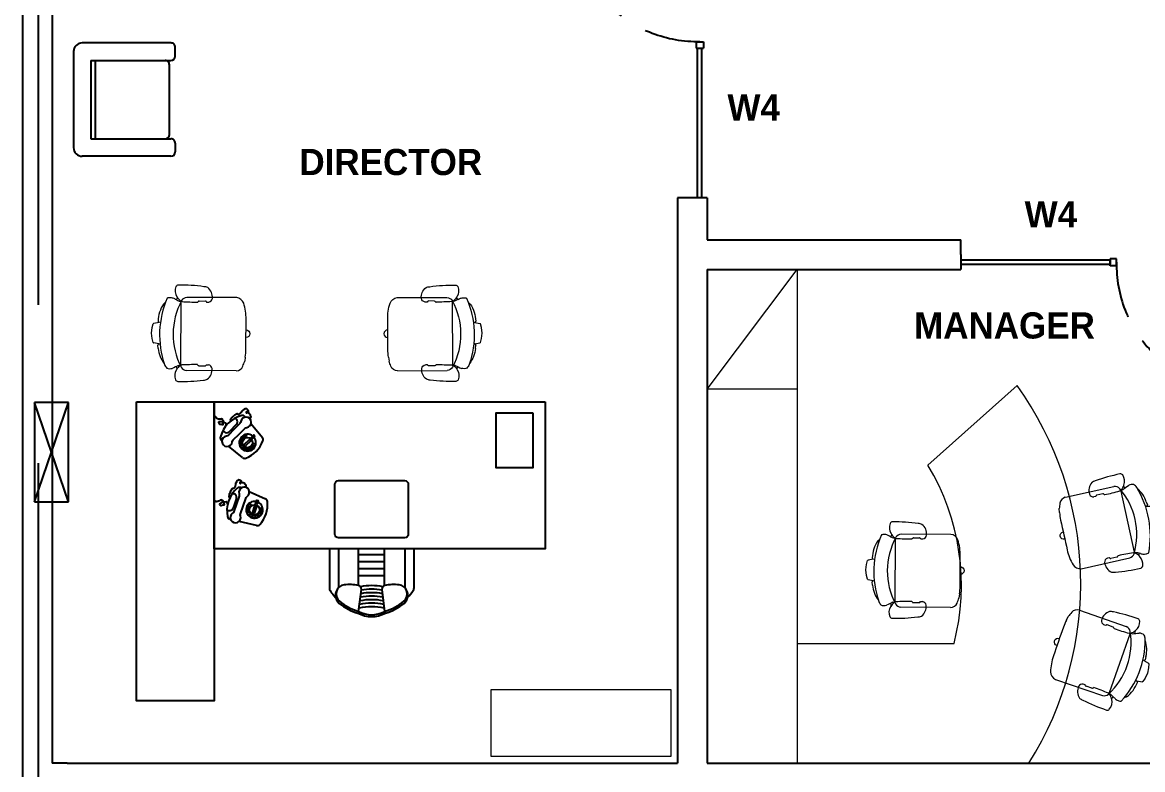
# Model space of a CAD drawing. Header units: inches. Extents: x 482566 to 494966, y -26460 to -22226.
# Drawn here: x 484497.2 to 484834.4, y -24208.5 to -23983.7 of the extents above; entities that cross this region are included whole.
import ezdxf

# ---------------------------------------------------------------- set-up
doc = ezdxf.new("R2010")
doc.units = ezdxf.units.IN
doc.header["$LTSCALE"] = 15
doc.header["$MEASUREMENT"] = 0
for name, pattern in [('DASHED', [0.75, 0.5, -0.25]), ('HIDDEN2', [0.1875, 0.125, -0.0625]), ('TRATTEGGIATA2', [9.525, 6.35, -3.175])]:
    doc.linetypes.add(name, pattern=pattern)
doc.layers.add('A-furniture', color=50, linetype='Continuous', lineweight=9)
doc.layers.add('I-ANNO-TEXT', color=7, linetype='Continuous', lineweight=18)
for name, color, linetype in [('furniture', 4, 'Continuous'), ('GLAZING', 4, 'Continuous'), ('I-FURN', 4, 'Continuous'), ('I-WALL-IN', 3, 'Continuous'), ('SUI GAS LINE', 30, 'TRATTEGGIATA2')]:
    doc.layers.add(name, color=color, linetype=linetype)
doc.styles.add('MICRO', font='')
doc.styles.get('MICRO').set_extended_font_data('MicrogrammaSSi', bold=True)

# ---------------------------------------------------------------- blocks, each defined once
blk = doc.blocks.new('A$C6A0E07C9')
at = {"layer": 'A-furniture'}
for p, q in [((-0.2138, 0.2718), (0.1182, 0.2876)), ((-0.0121, 0.2424), (-0.025, 0.2422)), ((-0.0115, 0.2426), (-0.0121, 0.2424)), ((-0.0112, 0.2428), (-0.0115, 0.2426)), ((-0.0079, 0.2484), (-0.0112, 0.2428)), ((0.0377, 0.2515), (-0.0033, 0.2499)), ((0.0418, 0.2505), (0.045, 0.2473)), ((0.045, 0.2473), (0.0464, 0.2461)), ((0.0464, 0.2461), (0.0478, 0.2453)), ((0.0478, 0.2453), (0.0485, 0.2451)), ((0.1585, 0.2497), (0.1792, -0.1667)), ((-0.2691, 0.1773), (-0.2664, 0.2046)), ((0.3152, 0.1516), (0.3188, 0.1294)), ((0.3146, 0.1213), (0.3056, 0.1197)), ((0.3131, 0.1211), (0.3466, 0.116)), ((0.3514, 0.1128), (0.36, 0.0876)), ((0.36, 0.0876), (0.3659, 0.0513)), ((-0.2907, 0.0196), (-0.2893, 0.0294)), ((-0.2883, 0.01), (-0.2907, 0.0196)), ((-0.2893, 0.0294), (-0.2841, 0.0379)), ((-0.2824, 0.002), (-0.2883, 0.01)), ((-0.2841, 0.0379), (-0.2762, 0.0438)), ((-0.2739, -0.003), (-0.2824, 0.002)), ((-0.2762, 0.0438), (-0.2666, 0.0462)), ((0.3636, 0.0146), (0.3576, -0.0113)), ((0.3659, 0.0513), (0.3636, 0.0146)), ((-0.2641, -0.0045), (-0.2739, -0.003)), ((0.3108, -0.0224), (0.3218, -0.0234)), ((0.3197, -0.023), (0.3546, -0.0146)), ((0.3546, -0.0146), (0.3564, -0.0132)), ((0.3564, -0.0132), (0.3576, -0.0113)), ((0.2962, -0.1472), (0.2839, -0.1595)), ((-0.1895, -0.2174), (0.1433, -0.1996)), ((0.0087, -0.176), (-0.0042, -0.1772)), ((0.0094, -0.1763), (0.0087, -0.176)), ((0.0097, -0.1764), (0.0094, -0.1763)), ((0.0135, -0.1816), (0.0097, -0.1764)), ((0.0591, -0.1802), (0.0183, -0.1827)), ((0.0631, -0.1788), (0.066, -0.1753)), ((0.066, -0.1753), (0.0673, -0.174)), ((0.0673, -0.174), (0.0686, -0.173)), ((0.0686, -0.173), (0.0692, -0.1728))]:
    blk.add_line(p, q, dxfattribs=at)
for centre, radius, start, end in [((0.0274, 0.2777), 0.0792, 129.49988, 189.11522), ((0.0065, 0.2825), 0.0635, 94.07923, 117.59377), ((0.2241, -0.8917), 1.2574, 92.35943, 100.17565), ((0.1721, 0.3454), 0.0192, 28.12557, 89.24362), ((0.1209, 0.3234), 0.0749, 330.37939, 24.51295), ((0.5941, -0.0351), 0.8932, 162.12026, 164.43231), ((-0.21, 0.2233), 0.0487, 94.52598, 161.01093), ((-0.0222, 0.2712), 0.0292, 192.00474, 264.44095), ((-0.0038, 0.2437), 0.00623, 84.84548, 131.31741), ((0.0374, 0.2414), 0.0101, 64.52807, 88.63913), ((0.0007, 1.5534), 1.3091, 272.08986, 276.67605), ((0.117, 0.2414), 0.0463, 34.09018, 88.4441), ((0.1493, 0.274), 0.0211, 279.8693, 313.34338), ((-0.2488, 0.0248), 0.4712, 334.59734, 30.97321), ((0.1704, 0.2449), 0.0129, 130.13659, 158.01734), ((0.1866, 0.1808), 0.0779, 100.05254, 108.26721), ((0.1077, 0.3263), 0.0879, 309.67257, 333.02228), ((-1.1254, 2.7931), 2.8487, 297.11573, 298.06946), ((-0.9196, -0.0126), 1.143, 14.09314, 15.00562), ((0.2336, 0.2226), 0.0597, 72.52818, 107.70113), ((0.1951, 0.2221), 0.0806, 25.51985, 45.53867), ((-0.3014, 0.0263), 0.6141, 339.61076, 22.04666), ((0.1276, 0.1249), 0.1894, 8.09249, 40.8276), ((0.1816, 0.1421), 0.4521, 175.52891, 182.09908), ((72.2191, 3.6268), 72.5738, 182.765274, 182.924882), ((0.31, 0.1288), 0.0088, 301.08798, 3.16667), ((0.3467, 0.1108), 0.00513, 22.81842, 91.00758), ((0.1162, -0.0378), 0.2107, 328.69616, 1.80788), ((0.3177, -0.0315), 0.00903, 2.12372, 63.37094), ((0.0809, -0.0616), 0.3414, 182.48103, 200.75528), ((-0.1856, -0.1603), 0.0572, 202.88209, 266.11689), ((0.0516, -0.2073), 0.0792, 176.57822, 236.19355), ((0.0015, -0.2058), 0.0292, 101.25248, 173.68869), ((0.0171, -0.1766), 0.00623, 234.37601, 280.84795), ((0.0579, -0.1702), 0.0101, 277.0543, 301.16536), ((0.1515, -1.4793), 1.3091, 89.01739, 93.60357), ((0.138, -0.155), 0.0449, 276.79393, 330.15211), ((0.1724, -0.1915), 0.0211, 52.35005, 85.82413), ((0.197, -0.1553), 0.0211, 212.66016, 229.03524), ((0.1633, -0.2919), 0.1223, 63.05477, 80.63565), ((0.1362, -0.2476), 0.0879, 32.67116, 56.02087), ((-0.9196, -0.0126), 1.143, 350.69637, 351.61264), ((0.1491, -0.2435), 0.0749, 341.18048, 35.31404), ((0.3239, 0.0551), 0.2601, 246.15386, 250.81737), ((0.249, -0.1528), 0.0392, 254.29981, 275.99109), ((0.2537, -0.1401), 0.0518, 269.3553, 293.37881), ((0.0312, -0.2142), 0.0635, 248.09967, 271.6142), ((0.1312, 0.9758), 1.2574, 265.51777, 273.33401), ((0.2022, -0.2604), 0.0192, 276.44982, 337.56787)]:
    blk.add_arc(centre, radius, start, end, dxfattribs=at)
blk = doc.blocks.new('*U164')
at = {"layer": 'A-furniture'}
for p, q in [((2.5, -0.6), (2.5, 0)), ((3.3, -0.6), (0, -0.6)), ((0.8, -0.6), (0.8, -1.65)), ((1.9915, -1.4758), (2.5254, -2.0716))]:
    blk.add_line(p, q, dxfattribs=at)
at = {"layer": 'A-furniture', "linetype": 'HIDDEN2'}
blk.add_line((2.5, 0), (3.3, -0.6), dxfattribs=at)
at = {"layer": 'A-furniture'}
for centre, radius, start, end in [((1.1885, -0.1453), 1.5541, 255.52138, 301.11099), ((1.2039, -0.2339), 2.2635, 237.86798, 305.72146)]:
    blk.add_arc(centre, radius, start, end, dxfattribs=at)
for p, rotation in [((1.3234, -1.428), 86.85652716130764), ((0.6913, -2.5849), 248.0226334994808), ((1.5459, -2.6506), 279.5773348211345)]:
    blk.add_blockref('A$C6A0E07C9', p, dxfattribs=dict(at, rotation=rotation))
blk = doc.blocks.new('glass doors- 900')
for p, q in [((387080.9, -15045.5), (387080.9, -14224.6)), ((387102.3, -15045.5), (387102.3, -14226.3)), ((387070.1, -14365.5), (387038, -14365.5)), ((387080.9, -14354.8), (387070.1, -14354.8)), ((387070.1, -14408.4), (387070.1, -14354.8)), ((387102.3, -14354.8), (387113, -14354.8)), ((387113, -14408.4), (387113, -14354.8)), ((387113, -14365.5), (387145.1, -14365.5)), ((387016.6, -14483.4), (387016.6, -14387)), ((387038, -14483.4), (387038, -14397.7)), ((387070.1, -14397.7), (387038, -14397.7)), ((387080.9, -14408.4), (387070.1, -14408.4)), ((387102.3, -14408.4), (387113, -14408.4)), ((387113, -14397.7), (387145.1, -14397.7)), ((387145.1, -14483.4), (387145.1, -14397.7)), ((387166.6, -14483.4), (387166.6, -14387)), ((387038, -14483.4), (387016.6, -14483.4)), ((387145.1, -14483.4), (387166.6, -14483.4)), ((387038, -15045.5), (387038, -15092.6)), ((387080.9, -15045.5), (387038, -15045.5)), ((387080.9, -15045.5), (387080.9, -15092.6)), ((387080.9, -15045.5), (387080.9, -15092.6)), ((387080.9, -15045.5), (387102.3, -15045.5)), ((387895.1, -15045.5), (387895.1, -15092.6)), ((387895.1, -15045.5), (387895.1, -15092.6)), ((387895.1, -15045.5), (387895.1, -15045.5)), ((387895.1, -15045.5), (387938, -15045.5)), ((387938, -15045.5), (387938, -15092.6)), ((387080.9, -15092.6), (387038, -15092.6)), ((387895.1, -15092.6), (387938, -15092.6))]:
    blk.add_line(p, q)
at = {"linetype": 'DASHED', "ltscale": 50}
blk.add_arc((387070.1, -15049.8), 825.3, 358.60282, 89.25501, dxfattribs=at)
for centre, start, end in [((387038, -14387), 90, 180), ((387145.1, -14387), 0, 90)]:
    blk.add_arc(centre, 21.4, start, end)
blk = doc.blocks.new('A$C129F564C')
at = {"layer": 'furniture'}
for p, q in [((0.8878, 1.0214), (0.8732, 1.1399)), ((1.0145, 1.1399), (0.9998, 1.0214)), ((0.7138, 0.8), (0.7138, 1.0154)), ((0.7638, 0.8), (0.7638, 1.0108)), ((0.8732, 0.9997), (0.8732, 0.8)), ((1.0145, 0.9997), (1.0145, 0.8)), ((1.1238, 0.8), (1.1238, 1.0108)), ((1.1738, 0.8), (1.1738, 1.0154)), ((1.0145, 0.9444), (0.8732, 0.9444)), ((1.0145, 0.9063), (0.8732, 0.9063)), ((1.0145, 0.8683), (0.8732, 0.8683)), ((1.0145, 0.8303), (0.8732, 0.8303)), ((1.5709, 0.6727), (1.6649, 0.6505)), ((1.711, 0.6397), (1.7134, 0.6391)), ((1.6793, 0.5244), (1.6976, 0.5784)), ((1.7309, 0.5871), (1.7217, 0.5902)), ((1.6094, 0.4871), (1.5213, 0.5268)), ((1.7004, 0.4972), (1.6911, 0.5003)), ((1.6548, 0.4666), (1.6526, 0.4676)), ((1.6472, 0.3032), (1.7218, 0.2417)), ((1.5997, 0.1197), (1.5383, 0.1942)), ((1.7583, 0.2116), (1.7602, 0.2101)), ((1.6789, 0.1223), (1.7192, 0.1626)), ((1.753, 0.1557), (1.7461, 0.1626)), ((1.6314, 0.0812), (1.6298, 0.0831)), ((1.6858, 0.0885), (1.6789, 0.0954))]:
    blk.add_line(p, q, dxfattribs=at)
for points in [[(1.1198, 1.083, 0.106121), (1.0145, 1.1399, 0.249834), (0.8732, 1.1399, 0.106121), (0.7678, 1.083)], [(0.7481, 1.0644, 0.042822), (0.7173, 1.0266)], [(1.1703, 1.0266, 0.042822), (1.1396, 1.0644, 0.249834)]]:
    blk.add_lwpolyline(points, format="xyb", dxfattribs=at)
for points in [[(0, 0), (0, 0.8), (1.8, 0.8), (1.8, 0)], [(1.5679, 0.5572), (1.5753, 0.5546), (1.5686, 0.5347), (1.5611, 0.5372)], [(1.5827, 0.6082), (1.5925, 0.6049), (1.5794, 0.5664), (1.5697, 0.5697)], [(0.0667, 0.0598), (0.0667, 0.3598), (0.2667, 0.3598), (0.2667, 0.0598)], [(1.5935, 0.2009), (1.5991, 0.1953), (1.5841, 0.1804), (1.5785, 0.186)], [(1.6293, 0.2401), (1.6367, 0.2328), (1.6079, 0.2041), (1.6006, 0.2114)]]:
    blk.add_lwpolyline(points, close=True, dxfattribs=at)
for points in [[(1.1244, 0.4285), (0.7644, 0.4285, -0.414214), (0.7444, 0.4485), (0.7444, 0.7195, -0.414214), (0.7644, 0.7395), (1.1244, 0.7395, -0.414214), (1.1444, 0.7195), (1.1444, 0.4485, -0.414214)], [(1.6572, 0.6088), (1.6429, 0.5668), (1.6287, 0.5249, -0.162278), (1.6214, 0.5153, 2), (1.6646, 0.5007, -0.162278), (1.6647, 0.5127), (1.6789, 0.5546), (1.6932, 0.5965, -0.162278), (1.7004, 0.6061, 2), (1.6573, 0.6208, -0.162278)], [(1.6964, 0.2077), (1.6651, 0.1764), (1.6338, 0.1451, -0.162278), (1.623, 0.1397, 2), (1.6553, 0.1075, -0.162278), (1.6606, 0.1182), (1.6919, 0.1495), (1.7233, 0.1808, -0.162278), (1.734, 0.1862, 2), (1.7018, 0.2185, -0.162278)]]:
    blk.add_lwpolyline(points, format="xyb", close=True, dxfattribs=at)
for points in [[(1.7267, 0.5549), (1.7314, 0.5454), (1.7339, 0.5446), (1.736, 0.5445), (1.7419, 0.5454), (1.744, 0.5453), (1.7457, 0.5441), (1.7474, 0.5449), (1.7495, 0.5449), (1.7528, 0.5466), (1.7549, 0.5465), (1.765, 0.5515), (1.768, 0.554), (1.7714, 0.5557), (1.7714, 0.5578), (1.7705, 0.5595), (1.7689, 0.5607), (1.7664, 0.5616), (1.7655, 0.5633), (1.7634, 0.5633), (1.7618, 0.5646), (1.7525, 0.56), (1.7504, 0.56), (1.7474, 0.5596), (1.7441, 0.5579), (1.7466, 0.5529), (1.7466, 0.5508), (1.7474, 0.5491), (1.7474, 0.547), (1.7474, 0.5449), (1.7507, 0.5382), (1.7532, 0.5373), (1.7553, 0.5373), (1.7578, 0.5364), (1.7595, 0.5352), (1.7603, 0.5335), (1.7637, 0.5352), (1.7662, 0.5343), (1.7679, 0.5351), (1.7691, 0.5368), (1.7704, 0.5385), (1.7755, 0.541), (1.7776, 0.541), (1.7809, 0.5426), (1.783, 0.5426), (1.7851, 0.5426), (1.7872, 0.5426), (1.7889, 0.5434), (1.7914, 0.5426), (1.7931, 0.5413), (1.7956, 0.5404), (1.799, 0.5379), (1.8, 0.5384)], [(1.6284, 0.4648), (1.6282, 0.4642), (1.6285, 0.4641), (1.6263, 0.4576), (1.6266, 0.4575), (1.6262, 0.4561), (1.6265, 0.456), (1.6262, 0.4551), (1.6265, 0.4549), (1.6262, 0.454), (1.6281, 0.4533), (1.6279, 0.4526), (1.6295, 0.4521), (1.6291, 0.4508), (1.6307, 0.4502), (1.6305, 0.4496), (1.6321, 0.449), (1.6319, 0.4484), (1.6329, 0.448), (1.6328, 0.4477), (1.6341, 0.4472), (1.6335, 0.4456), (1.6345, 0.4453), (1.6342, 0.4443), (1.6381, 0.443), (1.638, 0.4426), (1.6422, 0.4412), (1.6424, 0.4415), (1.6459, 0.4403), (1.6462, 0.441), (1.6566, 0.4374), (1.6567, 0.4377), (1.6581, 0.4373), (1.6583, 0.4379), (1.6593, 0.4376), (1.6596, 0.4386), (1.6599, 0.4385), (1.6609, 0.4414), (1.6606, 0.4415), (1.661, 0.4428), (1.6597, 0.4433), (1.6599, 0.4439), (1.659, 0.4443), (1.6591, 0.4446), (1.6581, 0.4449), (1.6575, 0.4433), (1.6569, 0.4435), (1.6563, 0.4419), (1.6557, 0.4421), (1.6553, 0.4411), (1.655, 0.4412), (1.6546, 0.4399), (1.6539, 0.4401), (1.6536, 0.4392), (1.6533, 0.4393), (1.6529, 0.4383), (1.6526, 0.4384), (1.6512, 0.4342), (1.6515, 0.434), (1.6511, 0.4331), (1.6518, 0.4328), (1.6515, 0.4319), (1.6534, 0.4312), (1.6532, 0.4305), (1.6555, 0.4298), (1.6553, 0.4291), (1.6585, 0.428), (1.6584, 0.4277), (1.6597, 0.4272), (1.6595, 0.4266), (1.6657, 0.4245), (1.666, 0.4251), (1.6673, 0.4247), (1.6676, 0.4256), (1.6689, 0.4252), (1.6692, 0.4262), (1.6705, 0.4257), (1.6712, 0.4277), (1.6722, 0.4274), (1.6725, 0.4284), (1.6742, 0.4278), (1.6747, 0.4294), (1.6754, 0.4292), (1.6758, 0.4305), (1.6765, 0.4303), (1.6768, 0.4313), (1.6775, 0.4311), (1.6782, 0.4333), (1.6786, 0.4332), (1.679, 0.4345), (1.6784, 0.4348), (1.679, 0.4367), (1.6793, 0.4366), (1.6798, 0.4379), (1.6804, 0.4377), (1.6818, 0.4416), (1.6824, 0.4414), (1.6839, 0.4457), (1.6835, 0.4458), (1.6842, 0.4477), (1.6839, 0.4478), (1.6851, 0.4514), (1.6848, 0.4516), (1.6852, 0.4529), (1.6849, 0.453), (1.6859, 0.4559), (1.6856, 0.456), (1.6859, 0.457), (1.6856, 0.4571), (1.6859, 0.4581), (1.6856, 0.4582), (1.6873, 0.4631), (1.6876, 0.463), (1.688, 0.4643), (1.6884, 0.4642), (1.689, 0.4662), (1.6893, 0.4661), (1.69, 0.468), (1.6907, 0.4678), (1.6911, 0.4691), (1.6914, 0.469), (1.6919, 0.4703), (1.6935, 0.4698), (1.6942, 0.4717), (1.6961, 0.4711), (1.6964, 0.4717), (1.6974, 0.4714), (1.6975, 0.4717), (1.6984, 0.4714), (1.6987, 0.472), (1.7, 0.4716), (1.7001, 0.4719), (1.7014, 0.4715), (1.702, 0.4731), (1.7026, 0.4729), (1.7029, 0.4739), (1.7039, 0.4735), (1.7043, 0.4745), (1.7046, 0.4744), (1.7051, 0.476), (1.7055, 0.4759), (1.7061, 0.4779), (1.7065, 0.4778), (1.7068, 0.4787), (1.7071, 0.4786), (1.7079, 0.4809), (1.7082, 0.4808), (1.7086, 0.4818), (1.7089, 0.4817), (1.7097, 0.484), (1.71, 0.4839), (1.7104, 0.4852), (1.7111, 0.485), (1.7151, 0.4967), (1.7154, 0.4966), (1.7157, 0.4976), (1.7161, 0.4975), (1.7167, 0.4995), (1.7171, 0.4993), (1.7175, 0.5007), (1.7178, 0.5005), (1.7186, 0.5028), (1.718, 0.5031), (1.7183, 0.504), (1.718, 0.5041), (1.7184, 0.5055), (1.7181, 0.5056), (1.7188, 0.5075), (1.7184, 0.5076), (1.721, 0.5152), (1.72, 0.5155), (1.7203, 0.5165), (1.72, 0.5166), (1.7203, 0.5176), (1.7184, 0.5182), (1.7186, 0.5189), (1.7157, 0.5199), (1.7158, 0.5202), (1.7145, 0.5207)], [(1.735, 0.1287), (1.735, 0.1181), (1.7368, 0.1162), (1.7387, 0.1153), (1.7443, 0.1134), (1.7462, 0.1124), (1.7472, 0.1106), (1.749, 0.1106), (1.7509, 0.1096), (1.7547, 0.1096), (1.7566, 0.1087), (1.7678, 0.1087), (1.7716, 0.1096), (1.7753, 0.1096), (1.7763, 0.1115), (1.7763, 0.1134), (1.7753, 0.1153), (1.7735, 0.1171), (1.7735, 0.119), (1.7716, 0.12), (1.7706, 0.1218), (1.7603, 0.1218), (1.7584, 0.1228), (1.7556, 0.1237), (1.7519, 0.1237), (1.7519, 0.1181), (1.7509, 0.1162), (1.7509, 0.1143), (1.75, 0.1124), (1.749, 0.1106), (1.749, 0.1031), (1.7509, 0.1012), (1.7528, 0.1002), (1.7547, 0.0984), (1.7556, 0.0965), (1.7556, 0.0946), (1.7594, 0.0946), (1.7613, 0.0927), (1.7631, 0.0927), (1.765, 0.0937), (1.7669, 0.0946), (1.7725, 0.0946), (1.7744, 0.0937), (1.7782, 0.0937), (1.78, 0.0927), (1.7819, 0.0918), (1.7838, 0.0909), (1.7857, 0.0909), (1.7875, 0.089), (1.7885, 0.0871), (1.7904, 0.0852), (1.7922, 0.0815), (1.7941, 0.0815), (1.796, 0.0805), (1.8, 0.0805)], [(1.6069, 0.0913), (1.6065, 0.0909), (1.6067, 0.0906), (1.6018, 0.0857), (1.6021, 0.0855), (1.6011, 0.0845), (1.6013, 0.0843), (1.6006, 0.0835), (1.6009, 0.0833), (1.6001, 0.0826), (1.6016, 0.0811), (1.6011, 0.0806), (1.6023, 0.0794), (1.6013, 0.0784), (1.6026, 0.0772), (1.6021, 0.0767), (1.6033, 0.0755), (1.6028, 0.075), (1.6035, 0.0743), (1.6033, 0.074), (1.6043, 0.073), (1.6031, 0.0718), (1.6038, 0.0711), (1.6031, 0.0704), (1.606, 0.0674), (1.6057, 0.0672), (1.6089, 0.064), (1.6092, 0.0643), (1.6118, 0.0616), (1.6123, 0.0621), (1.6201, 0.0542), (1.6204, 0.0545), (1.6214, 0.0535), (1.6219, 0.054), (1.6226, 0.0533), (1.6233, 0.054), (1.6236, 0.0538), (1.6258, 0.056), (1.6255, 0.0562), (1.6265, 0.0572), (1.6255, 0.0582), (1.626, 0.0586), (1.6253, 0.0594), (1.6255, 0.0596), (1.6248, 0.0604), (1.6236, 0.0591), (1.6231, 0.0596), (1.6219, 0.0584), (1.6214, 0.0589), (1.6206, 0.0582), (1.6204, 0.0584), (1.6194, 0.0574), (1.6189, 0.0579), (1.6182, 0.0572), (1.6179, 0.0574), (1.6172, 0.0567), (1.617, 0.0569), (1.6138, 0.0538), (1.614, 0.0535), (1.6133, 0.0528), (1.6138, 0.0523), (1.6131, 0.0516), (1.6145, 0.0501), (1.614, 0.0496), (1.6157, 0.0479), (1.6153, 0.0474), (1.6177, 0.045), (1.6175, 0.0447), (1.6184, 0.0437), (1.6179, 0.0432), (1.6226, 0.0386), (1.6231, 0.0391), (1.624, 0.0381), (1.6248, 0.0389), (1.6258, 0.0379), (1.6265, 0.0386), (1.6275, 0.0376), (1.6289, 0.0391), (1.6297, 0.0384), (1.6304, 0.0391), (1.6316, 0.0379), (1.6328, 0.0391), (1.6333, 0.0386), (1.6343, 0.0396), (1.6348, 0.0391), (1.6355, 0.0398), (1.636, 0.0393), (1.6377, 0.0411), (1.638, 0.0408), (1.6389, 0.0418), (1.6385, 0.0423), (1.6399, 0.0437), (1.6402, 0.0435), (1.6411, 0.0445), (1.6416, 0.044), (1.6446, 0.0469), (1.6451, 0.0464), (1.6482, 0.0496), (1.648, 0.0499), (1.6495, 0.0513), (1.6492, 0.0516), (1.6519, 0.0543), (1.6517, 0.0545), (1.6526, 0.0555), (1.6524, 0.0557), (1.6546, 0.0579), (1.6543, 0.0582), (1.6551, 0.0589), (1.6548, 0.0591), (1.6556, 0.0599), (1.6553, 0.0601), (1.659, 0.0638), (1.6592, 0.0635), (1.6602, 0.0645), (1.6605, 0.0643), (1.6619, 0.0657), (1.6622, 0.0655), (1.6636, 0.067), (1.6641, 0.0665), (1.6651, 0.0674), (1.6653, 0.0672), (1.6663, 0.0682), (1.6675, 0.067), (1.669, 0.0684), (1.6705, 0.067), (1.671, 0.0674), (1.6717, 0.0667), (1.6719, 0.067), (1.6727, 0.0662), (1.6732, 0.0667), (1.6741, 0.0657), (1.6744, 0.066), (1.6754, 0.065), (1.6766, 0.0662), (1.6771, 0.0657), (1.6778, 0.0665), (1.6785, 0.0657), (1.6793, 0.0665), (1.6795, 0.0662), (1.6807, 0.0675), (1.681, 0.0672), (1.6824, 0.0687), (1.6827, 0.0684), (1.6834, 0.0692), (1.6837, 0.0689), (1.6854, 0.0706), (1.6856, 0.0704), (1.6863, 0.0711), (1.6866, 0.0709), (1.6883, 0.0726), (1.6885, 0.0723), (1.6895, 0.0733), (1.69, 0.0728), (1.6988, 0.0816), (1.6991, 0.0814), (1.6998, 0.0821), (1.7, 0.0819), (1.7015, 0.0833), (1.7017, 0.0831), (1.7027, 0.0841), (1.703, 0.0838), (1.7047, 0.0855), (1.7042, 0.086), (1.7049, 0.0868), (1.7047, 0.087), (1.7056, 0.088), (1.7054, 0.0882), (1.7069, 0.0897), (1.7066, 0.0899), (1.7122, 0.0956), (1.7115, 0.0963), (1.7122, 0.097), (1.712, 0.0973), (1.7127, 0.098), (1.7113, 0.0995), (1.7118, 0.0999), (1.7096, 0.1021), (1.7098, 0.1024), (1.7088, 0.1033)]]:
    blk.add_lwpolyline(points, dxfattribs=at)
for centre, radius in [((1.555, 0.6129), 0.00669), ((1.5811, 0.5873), 0.0275), ((1.5687, 0.6216), 0.00669), ((1.5848, 0.6236), 0.00669), ((1.6002, 0.6184), 0.00669), ((1.6118, 0.607), 0.00669), ((1.5449, 0.5829), 0.00669), ((1.5465, 0.599), 0.00669), ((1.6071, 0.5617), 0.00669), ((1.6156, 0.5756), 0.00669), ((1.6173, 0.5917), 0.00669), ((1.5928, 0.2479), 0.00669), ((1.6186, 0.2221), 0.0275), ((1.6066, 0.2565), 0.00669), ((1.6227, 0.2584), 0.00669), ((1.638, 0.253), 0.00669), ((1.6495, 0.2415), 0.00669), ((1.5842, 0.2341), 0.00669), ((1.6307, 0.1877), 0.00669), ((1.6444, 0.1963), 0.00669), ((1.6531, 0.21), 0.00669), ((1.6549, 0.2262), 0.00669)]:
    blk.add_circle(centre, radius, dxfattribs=at)
for centre, radius, start, end in [((0.9438, 1.0074), 0.1602, 62.31703, 117.68297), ((0.9531, 0.8661), 0.2953, 106.47361, 128.85679), ((0.9438, 1.0074), 0.1502, 61.94545, 118.05455), ((0.9438, 1.4287), 0.3145, 257.43996, 282.56004), ((0.9438, 1.4096), 0.3145, 257.89111, 282.10889), ((0.9345, 0.8661), 0.2953, 51.14321, 73.52639), ((0.8036, 1.0516), 0.057, 128.85679, 224.85125), ((0.8003, 1.045), 0.05, 130.50556, 262.92593), ((0.9438, 1.3905), 0.3145, 258.34104, 281.65896), ((0.9438, 1.3715), 0.3145, 258.78977, 281.21023), ((0.9438, 1.3524), 0.3145, 259.23735, 280.76265), ((1.0873, 1.045), 0.05, 277.07407, 49.49444), ((1.084, 1.0516), 0.057, 315.14875, 51.14321), ((0.7338, 1.0154), 0.02, 145.75596, 180), ((0.8217, 1.2171), 0.2235, 262.92593, 283.14735), ((0.8679, 1.019), 0.02, 283.14735, 7.0328), ((0.9438, 1.3142), 0.3145, 258.82023, 281.17977), ((0.9438, 1.3333), 0.3145, 259.68381, 280.31619), ((1.0197, 1.019), 0.02, 172.9672, 256.85265), ((1.066, 1.2171), 0.2235, 256.85265, 277.07407), ((1.1538, 1.0154), 0.02, 0, 34.24404), ((1.5665, 0.6542), 0.019, 76.74964, 137.16899), ((1.671, 0.5573), 0.1615, 137.16899, 185.299), ((1.5811, 0.5873), 0.0455, 257.63692, 247.66343), ((1.5695, 0.5918), 0.1615, 310.80081, 11.66718), ((1.7091, 0.6206), 0.019, 11.66718, 76.74964), ((1.7156, 0.5722), 0.019, 71.234, 161.234), ((1.5291, 0.5441), 0.019, 185.299, 245.71835), ((1.6973, 0.5183), 0.019, 161.234, 251.234), ((1.6626, 0.4839), 0.019, 245.71835, 310.80081), ((1.6861, 0.1554), 0.1615, 110.93499, 159.06501), ((1.6351, 0.2885), 0.019, 50.51564, 110.93499), ((1.6186, 0.2221), 0.0455, 231.40292, 221.42944), ((1.553, 0.2063), 0.019, 159.06501, 219.48436), ((1.6102, 0.2312), 0.1615, 284.56682, 345.43318), ((1.7481, 0.1954), 0.019, 345.43318, 50.51564), ((1.6923, 0.1088), 0.019, 135, 225), ((1.7326, 0.1491), 0.019, 45, 135), ((1.6461, 0.0933), 0.019, 219.48436, 284.56682)]:
    blk.add_arc(centre, radius, start, end, dxfattribs=at)
blk = doc.blocks.new('CH_13')
for p, q in [((275, 0), (-275, 0)), ((-325, -558.9), (-325, -50)), ((325, -558.9), (325, -50)), ((-225, -100), (-225, -558.9)), ((225, -100), (-225, -100)), ((225, -125), (-225, -125)), ((225, -100), (225, -558.9)), ((-200, -550), (200, -550)), ((-250, -583.9), (-300, -583.9)), ((250, -583.9), (300, -583.9))]:
    blk.add_line(p, q)
for centre, radius, start, end in [((-275, -50), 50, 90, 180), ((275, -50), 50, 0, 90), ((-300, -558.9), 25, 180, 270), ((-250, -558.9), 25, 270, 0), ((-200, -525), 25, 180, 270), ((200, -525), 25, 270, 0), ((250, -558.9), 25, 180, 270), ((300, -558.9), 25, 270, 0)]:
    blk.add_arc(centre, radius, start, end)
blk = doc.blocks.new('A$C756F409C')
at = {"layer": 'A-furniture'}
blk.add_lwpolyline([(0, -0.448), (1.2, -0.448), (1.2, 0), (0, 0)], close=True, dxfattribs=at)

msp = doc.modelspace()

# ---------------------------------------------------------------- linework, layer by layer
at = {"ltscale": 3}
for p, q in [((484511.11, -24098.07), (484500.89, -24098.07)), ((484500.89, -24098.07), (484500.89, -24127.93)), ((484511.11, -24127.93), (484500.89, -24098.07)), ((484500.89, -24098.07), (484500.89, -24127.93)), ((484500.89, -24127.93), (484511.11, -24098.07)), ((484511.11, -24127.93), (484511.11, -24098.07)), ((484500.89, -24127.93), (484511.11, -24127.93))]:
    msp.add_line(p, q, dxfattribs=at)
at = {"layer": 'GLAZING', "elevation": 6.93}
for points in [[(484700.37, -24036.42), (484700.37, -23991.42)], [(484701.72, -24036.42), (484701.72, -23991.42)], [(484779.62, -24055.09), (484824.62, -24055.09)], [(484824.62, -24055.09), (484824.62, -24056.44)], [(484779.62, -24056.44), (484824.62, -24056.44)]]:
    msp.add_lwpolyline(points, dxfattribs=at)
at = {"layer": 'I-FURN', "elevation": -58.2}
msp.add_lwpolyline([(484531.54, -24097.82), (484554.94, -24097.82), (484554.94, -24187.82), (484531.54, -24187.82)], close=True, dxfattribs=at)
at = {"layer": 'I-WALL-IN'}
for p, q in [((484497.2, -23671.72, 6.93), (484497.2, -25280.47, 6.93)), ((484506.2, -23947.57, 6.93), (484506.2, -24206.55, 6.93)), ((484694.35, -24036.42, 6.93), (484694.35, -24053.55, 6.93)), ((484698.85, -24036.42, 6.93), (484694.35, -24036.42, 6.93)), ((484694.35, -24036.42, 6.93), (484694.35, -24058.05, 6.93)), ((484703.35, -24036.42, 6.93), (484703.35, -24049.05, 6.93)), ((484779.62, -24053.55, 6.93), (484779.62, -24049.05, 6.93)), ((484694.35, -24058.05, 6.93), (484694.35, -24206.55, 6.93)), ((484703.35, -24058.05, 6.93), (484703.35, -24206.55, 6.93)), ((484510.7, -24206.55, 6.93), (484506.2, -24206.55, 6.93))]:
    msp.add_line(p, q, dxfattribs=at)
at = {"layer": 'I-WALL-IN', "elevation": 6.93}
for points in [[(484703.35, -24036.42), (484698.85, -24036.42)], [(484703.35, -24049.05), (484779.62, -24049.05)], [(484779.62, -24053.55), (484779.62, -24058.05)], [(484703.35, -24058.05), (484779.62, -24058.05)], [(484510.7, -24206.55), (484694.35, -24206.55)], [(484703.35, -24206.55), (484874.12, -24206.55)]]:
    msp.add_lwpolyline(points, dxfattribs=at)
at = {"layer": 'SUI GAS LINE'}
msp.add_line((484502, -24211.5), (484502, -23851), dxfattribs=at)

# ---------------------------------------------------------------- block references
at = {"xscale": 44.99999999999999, "yscale": 44.99999999999999, "zscale": 44.99999999999999, "rotation": 90}
msp.add_blockref('*U164', (484703.35, -24206.55, 6.93), dxfattribs=at)
at = {"layer": 'A-furniture'}
for p, xscale, yscale, zscale, rotation in [((484552.64, -24075.75, -58.2), 45.00000000027777, 45.00000000027777, 45.00000000027777, 176.8565271613339), ((484619.02, -24075.75, -58.2), -45.00000000027777, 45, 45, 183.1434728386661)]:
    msp.add_blockref('A$C6A0E07C9', p, dxfattribs=dict(at, xscale=xscale, yscale=yscale, zscale=zscale, rotation=rotation))
at = {"layer": 'furniture', "extrusion": (0, 0, -1), "xscale": -0.05247266525166202, "yscale": 0.05247266525166202, "zscale": -0.05247266525166202, "rotation": 270}
msp.add_blockref('CH_13', (-484512.58, -24006.91), dxfattribs=at)
at = {"layer": 'furniture', "xscale": 55.33161534353492, "yscale": 55.33161534353492, "zscale": 55.33161534353492, "rotation": 180}
msp.add_blockref('A$C129F564C', (484654.54, -24097.82, -58.2), dxfattribs=at)
at = {"layer": 'GLAZING'}
for p, xscale, yscale, zscale, rotation in [((484022.99, -6534.21, 6.93), -0.04499999998952262, 0.04499999998952262, 0.04499999999999744, 90), ((502281.83, -24733.98, 6.93), 0.04500000025145709, 0.04500000025145709, 0.04500000025145709, 180)]:
    msp.add_blockref('glass doors- 900', p, dxfattribs=dict(at, xscale=xscale, yscale=yscale, zscale=zscale, rotation=rotation))
at = {"layer": 'I-FURN', "linetype": 'TRATTEGGIATA2', "xscale": -45, "yscale": 45, "zscale": 45, "rotation": 2.243794750000916e-07}
msp.add_blockref('A$C756F409C', (484692.33, -24184.39, -21.78), dxfattribs=at)

# ---------------------------------------------------------------- texts
at = {"layer": 'I-ANNO-TEXT', "char_height": 7.875, "attachment_point": 1, "style": 'MICRO'}
for s, insert in [('{\\fBahnschrift Light|b1|i0|c0|p34;W4}', (484709.41, -24005.34, 6.93)), ('{\\fBahnschrift Light|b1|i0|c0|p34;DIRECTOR  }', (484580.58, -24021.74, 6.93)), ('{\\fBahnschrift Light|b1|i0|c0|p34;W4}', (484798.86, -24037.5, 6.93)), ('{\\fBahnschrift Light|b1|i0|c0|p34;MANAGER }', (484765.58, -24070.91, 6.93))]:
    msp.add_mtext_dynamic_manual_height_columns(s, width=7.4099, gutter_width=1.5, heights=[0], dxfattribs=dict(at, insert=insert))

doc.saveas('drawing.dxf')
